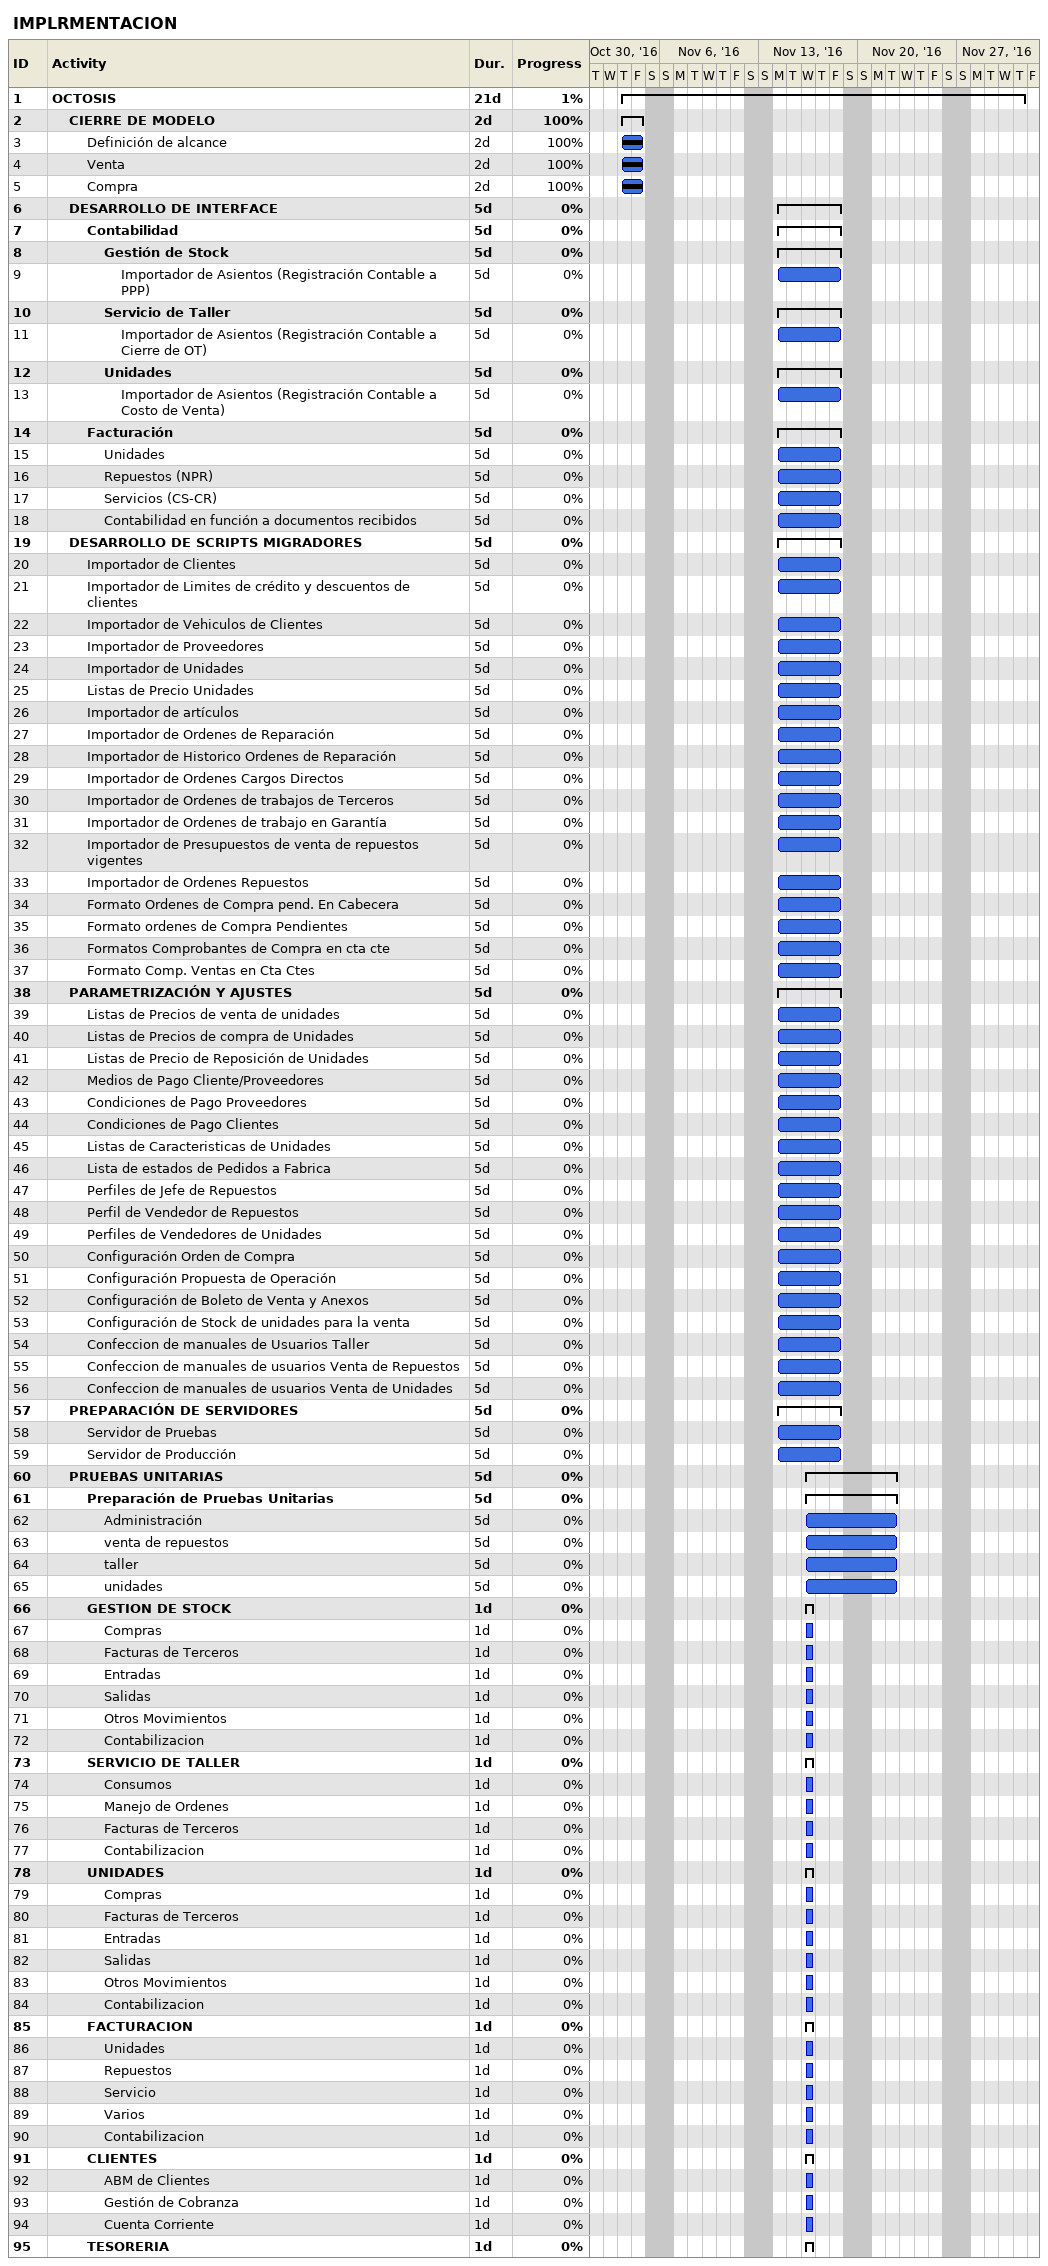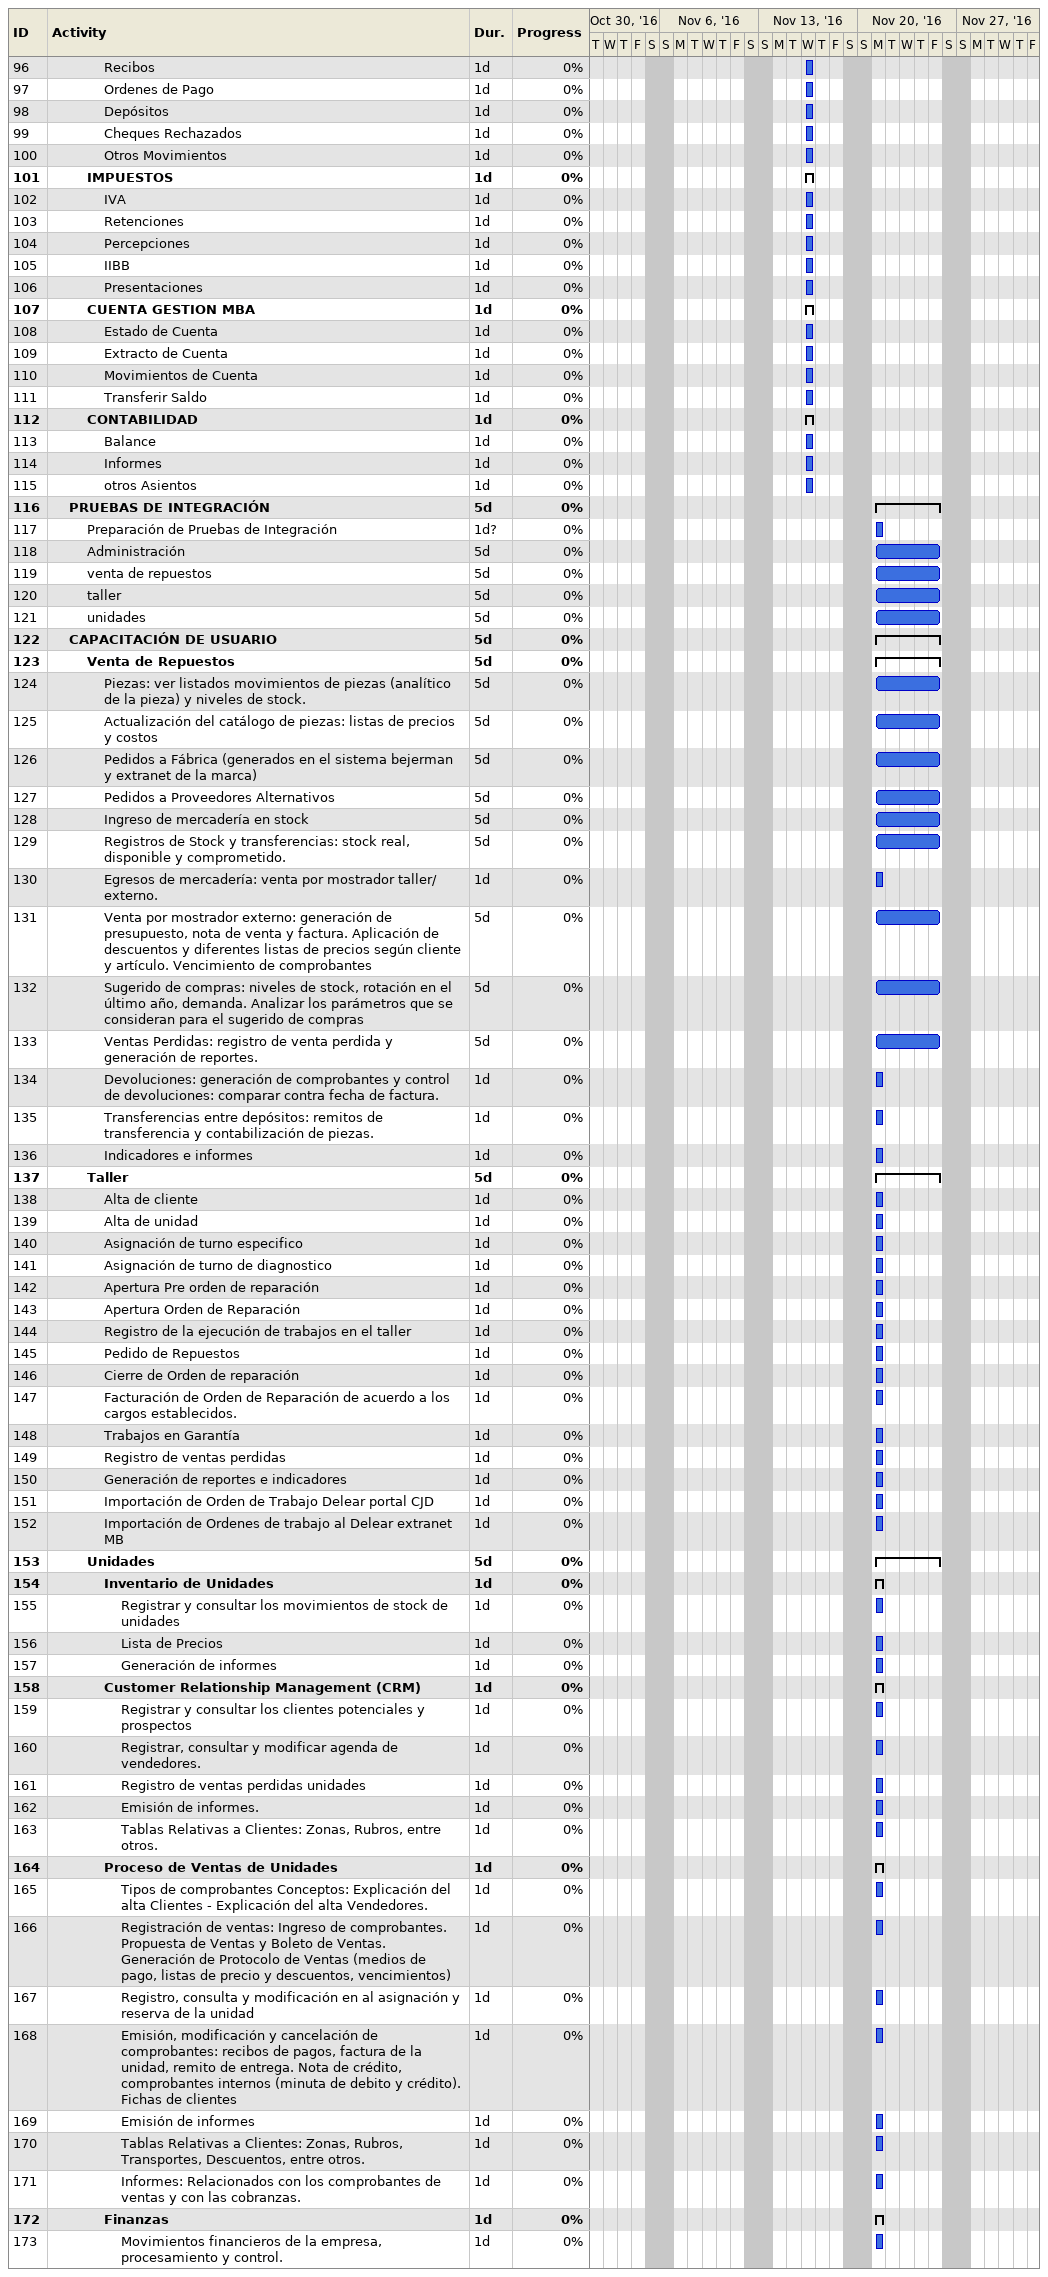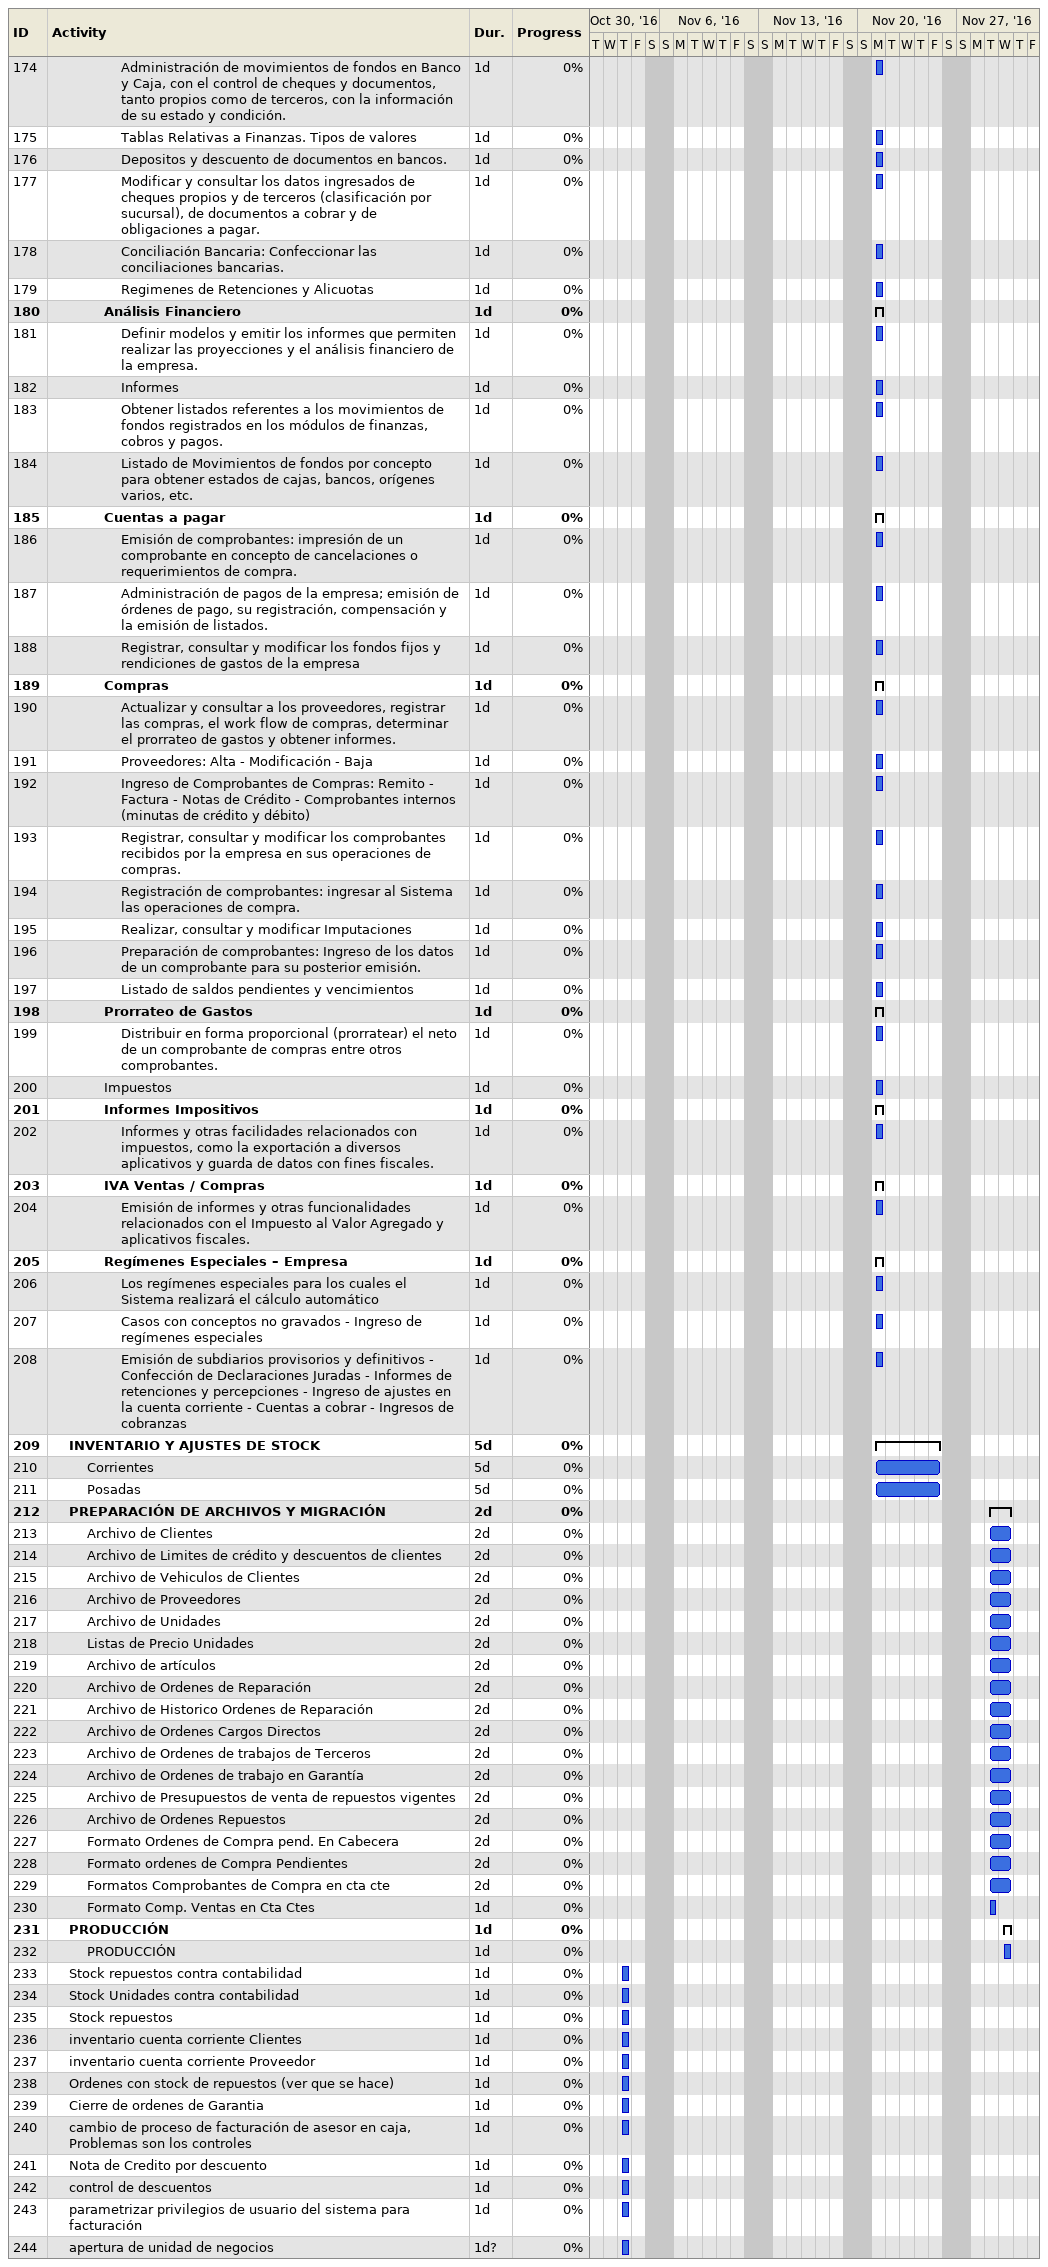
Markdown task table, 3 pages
IMPLRMENTACION

| ID | Level | Task | Duration | Start | Finish | % complete |
|---|---|---|---|---|---|---|
| 1 | 1 | **OCTOSIS** | 21d | 2016-11-03 | 2016-12-01 | 1 |
| 2 | 2 | **CIERRE DE MODELO** | 2d | 2016-11-03 | 2016-11-04 | 100 |
| 3 | 3 | Definición de alcance | 2d | 2016-11-03 | 2016-11-04 | 100 |
| 4 | 3 | Venta | 2d | 2016-11-03 | 2016-11-04 | 100 |
| 5 | 3 | Compra | 2d | 2016-11-03 | 2016-11-04 | 100 |
| 6 | 2 | **DESARROLLO DE INTERFACE** | 5d | 2016-11-14 | 2016-11-18 | 0 |
| 7 | 3 | **Contabilidad** | 5d | 2016-11-14 | 2016-11-18 | 0 |
| 8 | 4 | **Gestión de Stock** | 5d | 2016-11-14 | 2016-11-18 | 0 |
| 9 | 5 | Importador de Asientos (Registración Contable a PPP) | 5d | 2016-11-14 | 2016-11-18 | 0 |
| 10 | 4 | **Servicio de Taller** | 5d | 2016-11-14 | 2016-11-18 | 0 |
| 11 | 5 | Importador de Asientos (Registración Contable a Cierre de OT) | 5d | 2016-11-14 | 2016-11-18 | 0 |
| 12 | 4 | **Unidades** | 5d | 2016-11-14 | 2016-11-18 | 0 |
| 13 | 5 | Importador de Asientos (Registración Contable a Costo de Venta) | 5d | 2016-11-14 | 2016-11-18 | 0 |
| 14 | 3 | **Facturación** | 5d | 2016-11-14 | 2016-11-18 | 0 |
| 15 | 4 | Unidades | 5d | 2016-11-14 | 2016-11-18 | 0 |
| 16 | 4 | Repuestos (NPR) | 5d | 2016-11-14 | 2016-11-18 | 0 |
| 17 | 4 | Servicios (CS-CR) | 5d | 2016-11-14 | 2016-11-18 | 0 |
| 18 | 4 | Contabilidad en función a documentos recibidos | 5d | 2016-11-14 | 2016-11-18 | 0 |
| 19 | 2 | **DESARROLLO DE SCRIPTS MIGRADORES** | 5d | 2016-11-14 | 2016-11-18 | 0 |
| 20 | 3 | Importador de Clientes | 5d | 2016-11-14 | 2016-11-18 | 0 |
| 21 | 3 | Importador de Limites de crédito y descuentos de clientes | 5d | 2016-11-14 | 2016-11-18 | 0 |
| 22 | 3 | Importador de Vehiculos de Clientes | 5d | 2016-11-14 | 2016-11-18 | 0 |
| 23 | 3 | Importador de Proveedores | 5d | 2016-11-14 | 2016-11-18 | 0 |
| 24 | 3 | Importador de Unidades | 5d | 2016-11-14 | 2016-11-18 | 0 |
| 25 | 3 | Listas de Precio Unidades | 5d | 2016-11-14 | 2016-11-18 | 0 |
| 26 | 3 | Importador de artículos | 5d | 2016-11-14 | 2016-11-18 | 0 |
| 27 | 3 | Importador de Ordenes de Reparación | 5d | 2016-11-14 | 2016-11-18 | 0 |
| 28 | 3 | Importador de Historico Ordenes de Reparación | 5d | 2016-11-14 | 2016-11-18 | 0 |
| 29 | 3 | Importador de Ordenes Cargos Directos | 5d | 2016-11-14 | 2016-11-18 | 0 |
| 30 | 3 | Importador de Ordenes de trabajos de Terceros | 5d | 2016-11-14 | 2016-11-18 | 0 |
| 31 | 3 | Importador de Ordenes de trabajo en Garantía | 5d | 2016-11-14 | 2016-11-18 | 0 |
| 32 | 3 | Importador de Presupuestos de venta de repuestos vigentes | 5d | 2016-11-14 | 2016-11-18 | 0 |
| 33 | 3 | Importador de Ordenes Repuestos | 5d | 2016-11-14 | 2016-11-18 | 0 |
| 34 | 3 | Formato Ordenes de Compra pend. En Cabecera | 5d | 2016-11-14 | 2016-11-18 | 0 |
| 35 | 3 | Formato ordenes de Compra Pendientes | 5d | 2016-11-14 | 2016-11-18 | 0 |
| 36 | 3 | Formatos Comprobantes de Compra en cta cte | 5d | 2016-11-14 | 2016-11-18 | 0 |
| 37 | 3 | Formato Comp. Ventas en Cta Ctes | 5d | 2016-11-14 | 2016-11-18 | 0 |
| 38 | 2 | **PARAMETRIZACIÓN Y AJUSTES** | 5d | 2016-11-14 | 2016-11-18 | 0 |
| 39 | 3 | Listas de Precios de venta de unidades | 5d | 2016-11-14 | 2016-11-18 | 0 |
| 40 | 3 | Listas de Precios de compra de Unidades | 5d | 2016-11-14 | 2016-11-18 | 0 |
| 41 | 3 | Listas de Precio de Reposición de Unidades | 5d | 2016-11-14 | 2016-11-18 | 0 |
| 42 | 3 | Medios de Pago Cliente/Proveedores | 5d | 2016-11-14 | 2016-11-18 | 0 |
| 43 | 3 | Condiciones de Pago Proveedores | 5d | 2016-11-14 | 2016-11-18 | 0 |
| 44 | 3 | Condiciones de Pago Clientes | 5d | 2016-11-14 | 2016-11-18 | 0 |
| 45 | 3 | Listas de Caracteristicas de Unidades | 5d | 2016-11-14 | 2016-11-18 | 0 |
| 46 | 3 | Lista de estados de Pedidos a Fabrica | 5d | 2016-11-14 | 2016-11-18 | 0 |
| 47 | 3 | Perfiles de Jefe de Repuestos | 5d | 2016-11-14 | 2016-11-18 | 0 |
| 48 | 3 | Perfil de Vendedor de Repuestos | 5d | 2016-11-14 | 2016-11-18 | 0 |
| 49 | 3 | Perfiles de Vendedores de Unidades | 5d | 2016-11-14 | 2016-11-18 | 0 |
| 50 | 3 | Configuración Orden de Compra | 5d | 2016-11-14 | 2016-11-18 | 0 |
| 51 | 3 | Configuración Propuesta de Operación | 5d | 2016-11-14 | 2016-11-18 | 0 |
| 52 | 3 | Configuración de Boleto de Venta y Anexos | 5d | 2016-11-14 | 2016-11-18 | 0 |
| 53 | 3 | Configuración de Stock de unidades para la venta | 5d | 2016-11-14 | 2016-11-18 | 0 |
| 54 | 3 | Confeccion de manuales de Usuarios Taller | 5d | 2016-11-14 | 2016-11-18 | 0 |
| 55 | 3 | Confeccion de manuales de usuarios Venta de Repuestos | 5d | 2016-11-14 | 2016-11-18 | 0 |
| 56 | 3 | Confeccion de manuales de usuarios Venta de Unidades | 5d | 2016-11-14 | 2016-11-18 | 0 |
| 57 | 2 | **PREPARACIÓN DE SERVIDORES** | 5d | 2016-11-14 | 2016-11-18 | 0 |
| 58 | 3 | Servidor de Pruebas | 5d | 2016-11-14 | 2016-11-18 | 0 |
| 59 | 3 | Servidor de Producción | 5d | 2016-11-14 | 2016-11-18 | 0 |
| 60 | 2 | **PRUEBAS UNITARIAS** | 5d | 2016-11-16 | 2016-11-22 | 0 |
| 61 | 3 | **Preparación de Pruebas Unitarias** | 5d | 2016-11-16 | 2016-11-22 | 0 |
| 62 | 4 | Administración | 5d | 2016-11-16 | 2016-11-22 | 0 |
| 63 | 4 | venta de repuestos | 5d | 2016-11-16 | 2016-11-22 | 0 |
| 64 | 4 | taller | 5d | 2016-11-16 | 2016-11-22 | 0 |
| 65 | 4 | unidades | 5d | 2016-11-16 | 2016-11-22 | 0 |
| 66 | 3 | **GESTION DE STOCK** | 1d | 2016-11-16 | 2016-11-16 | 0 |
| 67 | 4 | Compras | 1d | 2016-11-16 | 2016-11-16 | 0 |
| 68 | 4 | Facturas de Terceros | 1d | 2016-11-16 | 2016-11-16 | 0 |
| 69 | 4 | Entradas | 1d | 2016-11-16 | 2016-11-16 | 0 |
| 70 | 4 | Salidas | 1d | 2016-11-16 | 2016-11-16 | 0 |
| 71 | 4 | Otros Movimientos | 1d | 2016-11-16 | 2016-11-16 | 0 |
| 72 | 4 | Contabilizacion | 1d | 2016-11-16 | 2016-11-16 | 0 |
| 73 | 3 | **SERVICIO DE TALLER** | 1d | 2016-11-16 | 2016-11-16 | 0 |
| 74 | 4 | Consumos | 1d | 2016-11-16 | 2016-11-16 | 0 |
| 75 | 4 | Manejo de Ordenes | 1d | 2016-11-16 | 2016-11-16 | 0 |
| 76 | 4 | Facturas de Terceros | 1d | 2016-11-16 | 2016-11-16 | 0 |
| 77 | 4 | Contabilizacion | 1d | 2016-11-16 | 2016-11-16 | 0 |
| 78 | 3 | **UNIDADES** | 1d | 2016-11-16 | 2016-11-16 | 0 |
| 79 | 4 | Compras | 1d | 2016-11-16 | 2016-11-16 | 0 |
| 80 | 4 | Facturas de Terceros | 1d | 2016-11-16 | 2016-11-16 | 0 |
| 81 | 4 | Entradas | 1d | 2016-11-16 | 2016-11-16 | 0 |
| 82 | 4 | Salidas | 1d | 2016-11-16 | 2016-11-16 | 0 |
| 83 | 4 | Otros Movimientos | 1d | 2016-11-16 | 2016-11-16 | 0 |
| 84 | 4 | Contabilizacion | 1d | 2016-11-16 | 2016-11-16 | 0 |
| 85 | 3 | **FACTURACION** | 1d | 2016-11-16 | 2016-11-16 | 0 |
| 86 | 4 | Unidades | 1d | 2016-11-16 | 2016-11-16 | 0 |
| 87 | 4 | Repuestos | 1d | 2016-11-16 | 2016-11-16 | 0 |
| 88 | 4 | Servicio | 1d | 2016-11-16 | 2016-11-16 | 0 |
| 89 | 4 | Varios | 1d | 2016-11-16 | 2016-11-16 | 0 |
| 90 | 4 | Contabilizacion | 1d | 2016-11-16 | 2016-11-16 | 0 |
| 91 | 3 | **CLIENTES** | 1d | 2016-11-16 | 2016-11-16 | 0 |
| 92 | 4 | ABM de Clientes | 1d | 2016-11-16 | 2016-11-16 | 0 |
| 93 | 4 | Gestión de Cobranza | 1d | 2016-11-16 | 2016-11-16 | 0 |
| 94 | 4 | Cuenta Corriente | 1d | 2016-11-16 | 2016-11-16 | 0 |
| 95 | 3 | **TESORERIA** | 1d | 2016-11-16 | 2016-11-16 | 0 |
| 96 | 4 | Recibos | 1d | 2016-11-16 | 2016-11-16 | 0 |
| 97 | 4 | Ordenes de Pago | 1d | 2016-11-16 | 2016-11-16 | 0 |
| 98 | 4 | Depósitos | 1d | 2016-11-16 | 2016-11-16 | 0 |
| 99 | 4 | Cheques Rechazados | 1d | 2016-11-16 | 2016-11-16 | 0 |
| 100 | 4 | Otros Movimientos | 1d | 2016-11-16 | 2016-11-16 | 0 |
| 101 | 3 | **IMPUESTOS** | 1d | 2016-11-16 | 2016-11-16 | 0 |
| 102 | 4 | IVA | 1d | 2016-11-16 | 2016-11-16 | 0 |
| 103 | 4 | Retenciones | 1d | 2016-11-16 | 2016-11-16 | 0 |
| 104 | 4 | Percepciones | 1d | 2016-11-16 | 2016-11-16 | 0 |
| 105 | 4 | IIBB | 1d | 2016-11-16 | 2016-11-16 | 0 |
| 106 | 4 | Presentaciones | 1d | 2016-11-16 | 2016-11-16 | 0 |
| 107 | 3 | **CUENTA GESTION MBA** | 1d | 2016-11-16 | 2016-11-16 | 0 |
| 108 | 4 | Estado de Cuenta | 1d | 2016-11-16 | 2016-11-16 | 0 |
| 109 | 4 | Extracto de Cuenta | 1d | 2016-11-16 | 2016-11-16 | 0 |
| 110 | 4 | Movimientos de Cuenta | 1d | 2016-11-16 | 2016-11-16 | 0 |
| 111 | 4 | Transferir Saldo | 1d | 2016-11-16 | 2016-11-16 | 0 |
| 112 | 3 | **CONTABILIDAD** | 1d | 2016-11-16 | 2016-11-16 | 0 |
| 113 | 4 | Balance | 1d | 2016-11-16 | 2016-11-16 | 0 |
| 114 | 4 | Informes | 1d | 2016-11-16 | 2016-11-16 | 0 |
| 115 | 4 | otros Asientos | 1d | 2016-11-16 | 2016-11-16 | 0 |
| 116 | 2 | **PRUEBAS DE INTEGRACIÓN** | 5d | 2016-11-21 | 2016-11-25 | 0 |
| 117 | 3 | Preparación de Pruebas de Integración | 1d? | 2016-11-21 | 2016-11-21 | 0 |
| 118 | 3 | Administración | 5d | 2016-11-21 | 2016-11-25 | 0 |
| 119 | 3 | venta de repuestos | 5d | 2016-11-21 | 2016-11-25 | 0 |
| 120 | 3 | taller | 5d | 2016-11-21 | 2016-11-25 | 0 |
| 121 | 3 | unidades | 5d | 2016-11-21 | 2016-11-25 | 0 |
| 122 | 2 | **CAPACITACIÓN DE USUARIO** | 5d | 2016-11-21 | 2016-11-25 | 0 |
| 123 | 3 | **Venta de Repuestos** | 5d | 2016-11-21 | 2016-11-25 | 0 |
| 124 | 4 | Piezas: ver listados movimientos de piezas (analítico de la pieza) y niveles de stock. | 5d | 2016-11-21 | 2016-11-25 | 0 |
| 125 | 4 | Actualización del catálogo de piezas: listas de precios y costos | 5d | 2016-11-21 | 2016-11-25 | 0 |
| 126 | 4 | Pedidos a Fábrica (generados en el sistema bejerman y extranet de la marca) | 5d | 2016-11-21 | 2016-11-25 | 0 |
| 127 | 4 | Pedidos a Proveedores Alternativos | 5d | 2016-11-21 | 2016-11-25 | 0 |
| 128 | 4 | Ingreso de mercadería en stock | 5d | 2016-11-21 | 2016-11-25 | 0 |
| 129 | 4 | Registros de Stock y transferencias: stock real, disponible y comprometido. | 5d | 2016-11-21 | 2016-11-25 | 0 |
| 130 | 4 | Egresos de mercadería: venta por mostrador taller/ externo. | 1d | 2016-11-21 | 2016-11-21 | 0 |
| 131 | 4 | Venta por mostrador externo: generación de presupuesto, nota de venta y factura. Aplicación de descuentos y diferentes listas de precios según cliente y artículo. Vencimiento de comprobantes | 5d | 2016-11-21 | 2016-11-25 | 0 |
| 132 | 4 | Sugerido de compras: niveles de stock, rotación en el último año, demanda. Analizar los parámetros que se consideran para el sugerido de compras | 5d | 2016-11-21 | 2016-11-25 | 0 |
| 133 | 4 | Ventas Perdidas: registro de venta perdida y generación de reportes. | 5d | 2016-11-21 | 2016-11-25 | 0 |
| 134 | 4 | Devoluciones: generación de comprobantes y control de devoluciones: comparar contra fecha de factura. | 1d | 2016-11-21 | 2016-11-21 | 0 |
| 135 | 4 | Transferencias entre depósitos: remitos de transferencia y contabilización de piezas. | 1d | 2016-11-21 | 2016-11-21 | 0 |
| 136 | 4 | Indicadores e informes | 1d | 2016-11-21 | 2016-11-21 | 0 |
| 137 | 3 | **Taller** | 5d | 2016-11-21 | 2016-11-25 | 0 |
| 138 | 4 | Alta de cliente | 1d | 2016-11-21 | 2016-11-21 | 0 |
| 139 | 4 | Alta de unidad | 1d | 2016-11-21 | 2016-11-21 | 0 |
| 140 | 4 | Asignación de turno especifico | 1d | 2016-11-21 | 2016-11-21 | 0 |
| 141 | 4 | Asignación de turno de diagnostico | 1d | 2016-11-21 | 2016-11-21 | 0 |
| 142 | 4 | Apertura Pre orden de reparación | 1d | 2016-11-21 | 2016-11-21 | 0 |
| 143 | 4 | Apertura Orden de Reparación | 1d | 2016-11-21 | 2016-11-21 | 0 |
| 144 | 4 | Registro de la ejecución de trabajos en el taller | 1d | 2016-11-21 | 2016-11-21 | 0 |
| 145 | 4 | Pedido de Repuestos | 1d | 2016-11-21 | 2016-11-21 | 0 |
| 146 | 4 | Cierre de Orden de reparación | 1d | 2016-11-21 | 2016-11-21 | 0 |
| 147 | 4 | Facturación de Orden de Reparación de acuerdo a los cargos establecidos. | 1d | 2016-11-21 | 2016-11-21 | 0 |
| 148 | 4 | Trabajos en Garantía | 1d | 2016-11-21 | 2016-11-21 | 0 |
| 149 | 4 | Registro de ventas perdidas | 1d | 2016-11-21 | 2016-11-21 | 0 |
| 150 | 4 | Generación de reportes e indicadores | 1d | 2016-11-21 | 2016-11-21 | 0 |
| 151 | 4 | Importación de Orden de Trabajo Delear portal CJD | 1d | 2016-11-21 | 2016-11-21 | 0 |
| 152 | 4 | Importación de Ordenes de trabajo al Delear extranet MB | 1d | 2016-11-21 | 2016-11-21 | 0 |
| 153 | 3 | **Unidades** | 5d | 2016-11-21 | 2016-11-25 | 0 |
| 154 | 4 | **Inventario de Unidades** | 1d | 2016-11-21 | 2016-11-21 | 0 |
| 155 | 5 | Registrar y consultar los movimientos de stock de unidades | 1d | 2016-11-21 | 2016-11-21 | 0 |
| 156 | 5 | Lista de Precios | 1d | 2016-11-21 | 2016-11-21 | 0 |
| 157 | 5 | Generación de informes | 1d | 2016-11-21 | 2016-11-21 | 0 |
| 158 | 4 | **Customer Relationship Management (CRM)** | 1d | 2016-11-21 | 2016-11-21 | 0 |
| 159 | 5 | Registrar y consultar los clientes potenciales y prospectos | 1d | 2016-11-21 | 2016-11-21 | 0 |
| 160 | 5 | Registrar, consultar y modificar agenda de vendedores. | 1d | 2016-11-21 | 2016-11-21 | 0 |
| 161 | 5 | Registro de ventas perdidas unidades | 1d | 2016-11-21 | 2016-11-21 | 0 |
| 162 | 5 | Emisión de informes. | 1d | 2016-11-21 | 2016-11-21 | 0 |
| 163 | 5 | Tablas Relativas a Clientes: Zonas, Rubros, entre otros. | 1d | 2016-11-21 | 2016-11-21 | 0 |
| 164 | 4 | **Proceso de Ventas de Unidades** | 1d | 2016-11-21 | 2016-11-21 | 0 |
| 165 | 5 | Tipos de comprobantes Conceptos: Explicación del alta Clientes - Explicación del alta Vendedores. | 1d | 2016-11-21 | 2016-11-21 | 0 |
| 166 | 5 | Registración de ventas: Ingreso de comprobantes. Propuesta de Ventas y Boleto de Ventas. Generación de Protocolo de Ventas (medios de pago, listas de precio y descuentos, vencimientos) | 1d | 2016-11-21 | 2016-11-21 | 0 |
| 167 | 5 | Registro, consulta y modificación en al asignación y reserva de la unidad | 1d | 2016-11-21 | 2016-11-21 | 0 |
| 168 | 5 | Emisión, modificación y cancelación de comprobantes: recibos de pagos, factura de la unidad, remito de entrega. Nota de crédito, comprobantes internos (minuta de debito y crédito). Fichas de clientes | 1d | 2016-11-21 | 2016-11-21 | 0 |
| 169 | 5 | Emisión de informes | 1d | 2016-11-21 | 2016-11-21 | 0 |
| 170 | 5 | Tablas Relativas a Clientes: Zonas, Rubros, Transportes, Descuentos, entre otros. | 1d | 2016-11-21 | 2016-11-21 | 0 |
| 171 | 5 | Informes: Relacionados con los comprobantes de ventas y con las cobranzas. | 1d | 2016-11-21 | 2016-11-21 | 0 |
| 172 | 4 | **Finanzas** | 1d | 2016-11-21 | 2016-11-21 | 0 |
| 173 | 5 | Movimientos financieros de la empresa, procesamiento y control. | 1d | 2016-11-21 | 2016-11-21 | 0 |
| 174 | 5 | Administración de movimientos de fondos en Banco y Caja, con el control de cheques y documentos, tanto propios como de terceros, con la información de su estado y condición. | 1d | 2016-11-21 | 2016-11-21 | 0 |
| 175 | 5 | Tablas Relativas a Finanzas. Tipos de valores | 1d | 2016-11-21 | 2016-11-21 | 0 |
| 176 | 5 | Depositos y descuento de documentos en bancos. | 1d | 2016-11-21 | 2016-11-21 | 0 |
| 177 | 5 | Modificar y consultar los datos ingresados de cheques propios y de terceros (clasificación por sucursal), de documentos a cobrar y de obligaciones a pagar. | 1d | 2016-11-21 | 2016-11-21 | 0 |
| 178 | 5 | Conciliación Bancaria: Confeccionar las conciliaciones bancarias. | 1d | 2016-11-21 | 2016-11-21 | 0 |
| 179 | 5 | Regimenes de Retenciones y Alicuotas | 1d | 2016-11-21 | 2016-11-21 | 0 |
| 180 | 4 | **Análisis Financiero** | 1d | 2016-11-21 | 2016-11-21 | 0 |
| 181 | 5 | Definir modelos y emitir los informes que permiten realizar las proyecciones y el análisis financiero de la empresa. | 1d | 2016-11-21 | 2016-11-21 | 0 |
| 182 | 5 | Informes | 1d | 2016-11-21 | 2016-11-21 | 0 |
| 183 | 5 | Obtener listados referentes a los movimientos de fondos registrados en los módulos de finanzas, cobros y pagos. | 1d | 2016-11-21 | 2016-11-21 | 0 |
| 184 | 5 | Listado de Movimientos de fondos por concepto para obtener estados de cajas, bancos, orígenes varios, etc. | 1d | 2016-11-21 | 2016-11-21 | 0 |
| 185 | 4 | **Cuentas a pagar** | 1d | 2016-11-21 | 2016-11-21 | 0 |
| 186 | 5 | Emisión de comprobantes: impresión de un comprobante en concepto de cancelaciones o requerimientos de compra. | 1d | 2016-11-21 | 2016-11-21 | 0 |
| 187 | 5 | Administración de pagos de la empresa; emisión de órdenes de pago, su registración, compensación y la emisión de listados. | 1d | 2016-11-21 | 2016-11-21 | 0 |
| 188 | 5 | Registrar, consultar y modificar los fondos fijos y rendiciones de gastos de la empresa | 1d | 2016-11-21 | 2016-11-21 | 0 |
| 189 | 4 | **Compras** | 1d | 2016-11-21 | 2016-11-21 | 0 |
| 190 | 5 | Actualizar y consultar a los proveedores, registrar las compras, el work flow de compras, determinar el prorrateo de gastos y obtener informes. | 1d | 2016-11-21 | 2016-11-21 | 0 |
| 191 | 5 | Proveedores: Alta - Modificación - Baja | 1d | 2016-11-21 | 2016-11-21 | 0 |
| 192 | 5 | Ingreso de Comprobantes de Compras: Remito - Factura - Notas de Crédito - Comprobantes internos (minutas de crédito y débito) | 1d | 2016-11-21 | 2016-11-21 | 0 |
| 193 | 5 | Registrar, consultar y modificar los comprobantes recibidos por la empresa en sus operaciones de compras. | 1d | 2016-11-21 | 2016-11-21 | 0 |
| 194 | 5 | Registración de comprobantes: ingresar al Sistema las operaciones de compra. | 1d | 2016-11-21 | 2016-11-21 | 0 |
| 195 | 5 | Realizar, consultar y modificar Imputaciones | 1d | 2016-11-21 | 2016-11-21 | 0 |
| 196 | 5 | Preparación de comprobantes: Ingreso de los datos de un comprobante para su posterior emisión. | 1d | 2016-11-21 | 2016-11-21 | 0 |
| 197 | 5 | Listado de saldos pendientes y vencimientos | 1d | 2016-11-21 | 2016-11-21 | 0 |
| 198 | 4 | **Prorrateo de Gastos** | 1d | 2016-11-21 | 2016-11-21 | 0 |
| 199 | 5 | Distribuir en forma proporcional (prorratear) el neto de un comprobante de compras entre otros comprobantes. | 1d | 2016-11-21 | 2016-11-21 | 0 |
| 200 | 4 | Impuestos | 1d | 2016-11-21 | 2016-11-21 | 0 |
| 201 | 4 | **Informes Impositivos** | 1d | 2016-11-21 | 2016-11-21 | 0 |
| 202 | 5 | Informes y otras facilidades relacionados con impuestos, como la exportación a diversos aplicativos y guarda de datos con fines fiscales. | 1d | 2016-11-21 | 2016-11-21 | 0 |
| 203 | 4 | **IVA Ventas / Compras** | 1d | 2016-11-21 | 2016-11-21 | 0 |
| 204 | 5 | Emisión de informes y otras funcionalidades relacionados con el Impuesto al Valor Agregado y aplicativos fiscales. | 1d | 2016-11-21 | 2016-11-21 | 0 |
| 205 | 4 | **Regímenes Especiales – Empresa** | 1d | 2016-11-21 | 2016-11-21 | 0 |
| 206 | 5 | Los regímenes especiales para los cuales el Sistema realizará el cálculo automático | 1d | 2016-11-21 | 2016-11-21 | 0 |
| 207 | 5 | Casos con conceptos no gravados - Ingreso de regímenes especiales | 1d | 2016-11-21 | 2016-11-21 | 0 |
| 208 | 5 | Emisión de subdiarios provisorios y definitivos - Confección de Declaraciones Juradas - Informes de retenciones y percepciones - Ingreso de ajustes en la cuenta corriente - Cuentas a cobrar - Ingresos de cobranzas | 1d | 2016-11-21 | 2016-11-21 | 0 |
| 209 | 2 | **INVENTARIO Y AJUSTES DE STOCK** | 5d | 2016-11-21 | 2016-11-25 | 0 |
| 210 | 3 | Corrientes | 5d | 2016-11-21 | 2016-11-25 | 0 |
| 211 | 3 | Posadas | 5d | 2016-11-21 | 2016-11-25 | 0 |
| 212 | 2 | **PREPARACIÓN DE ARCHIVOS Y MIGRACIÓN** | 2d | 2016-11-29 | 2016-11-30 | 0 |
| 213 | 3 | Archivo de Clientes | 2d | 2016-11-29 | 2016-11-30 | 0 |
| 214 | 3 | Archivo de Limites de crédito y descuentos de clientes | 2d | 2016-11-29 | 2016-11-30 | 0 |
| 215 | 3 | Archivo de Vehiculos de Clientes | 2d | 2016-11-29 | 2016-11-30 | 0 |
| 216 | 3 | Archivo de Proveedores | 2d | 2016-11-29 | 2016-11-30 | 0 |
| 217 | 3 | Archivo de Unidades | 2d | 2016-11-29 | 2016-11-30 | 0 |
| 218 | 3 | Listas de Precio Unidades | 2d | 2016-11-29 | 2016-11-30 | 0 |
| 219 | 3 | Archivo de artículos | 2d | 2016-11-29 | 2016-11-30 | 0 |
| 220 | 3 | Archivo de Ordenes de Reparación | 2d | 2016-11-29 | 2016-11-30 | 0 |
| 221 | 3 | Archivo de Historico Ordenes de Reparación | 2d | 2016-11-29 | 2016-11-30 | 0 |
| 222 | 3 | Archivo de Ordenes Cargos Directos | 2d | 2016-11-29 | 2016-11-30 | 0 |
| 223 | 3 | Archivo de Ordenes de trabajos de Terceros | 2d | 2016-11-29 | 2016-11-30 | 0 |
| 224 | 3 | Archivo de Ordenes de trabajo en Garantía | 2d | 2016-11-29 | 2016-11-30 | 0 |
| 225 | 3 | Archivo de Presupuestos de venta de repuestos vigentes | 2d | 2016-11-29 | 2016-11-30 | 0 |
| 226 | 3 | Archivo de Ordenes Repuestos | 2d | 2016-11-29 | 2016-11-30 | 0 |
| 227 | 3 | Formato Ordenes de Compra pend. En Cabecera | 2d | 2016-11-29 | 2016-11-30 | 0 |
| 228 | 3 | Formato ordenes de Compra Pendientes | 2d | 2016-11-29 | 2016-11-30 | 0 |
| 229 | 3 | Formatos Comprobantes de Compra en cta cte | 2d | 2016-11-29 | 2016-11-30 | 0 |
| 230 | 3 | Formato Comp. Ventas en Cta Ctes | 1d | 2016-11-29 | 2016-11-29 | 0 |
| 231 | 2 | **PRODUCCIÓN** | 1d | 2016-11-30 | 2016-11-30 | 0 |
| 232 | 3 | PRODUCCIÓN | 1d | 2016-11-30 | 2016-11-30 | 0 |
| 233 | 2 | Stock repuestos contra contabilidad | 1d | 2016-11-03 | 2016-11-03 | 0 |
| 234 | 2 | Stock Unidades contra contabilidad | 1d | 2016-11-03 | 2016-11-03 | 0 |
| 235 | 2 | Stock repuestos | 1d | 2016-11-03 | 2016-11-03 | 0 |
| 236 | 2 | inventario cuenta corriente Clientes | 1d | 2016-11-03 | 2016-11-03 | 0 |
| 237 | 2 | inventario cuenta corriente Proveedor | 1d | 2016-11-03 | 2016-11-03 | 0 |
| 238 | 2 | Ordenes con stock de repuestos (ver que se hace) | 1d | 2016-11-03 | 2016-11-03 | 0 |
| 239 | 2 | Cierre de ordenes de Garantia | 1d | 2016-11-03 | 2016-11-03 | 0 |
| 240 | 2 | cambio de proceso de facturación de asesor en caja, Problemas son los controles | 1d | 2016-11-03 | 2016-11-03 | 0 |
| 241 | 2 | Nota de Credito por descuento | 1d | 2016-11-03 | 2016-11-03 | 0 |
| 242 | 2 | control de descuentos | 1d | 2016-11-03 | 2016-11-03 | 0 |
| 243 | 2 | parametrizar privilegios de usuario del sistema para facturación | 1d | 2016-11-03 | 2016-11-03 | 0 |
| 244 | 2 | apertura de unidad de negocios | 1d? | 2016-11-03 | 2016-11-03 | 0 |
